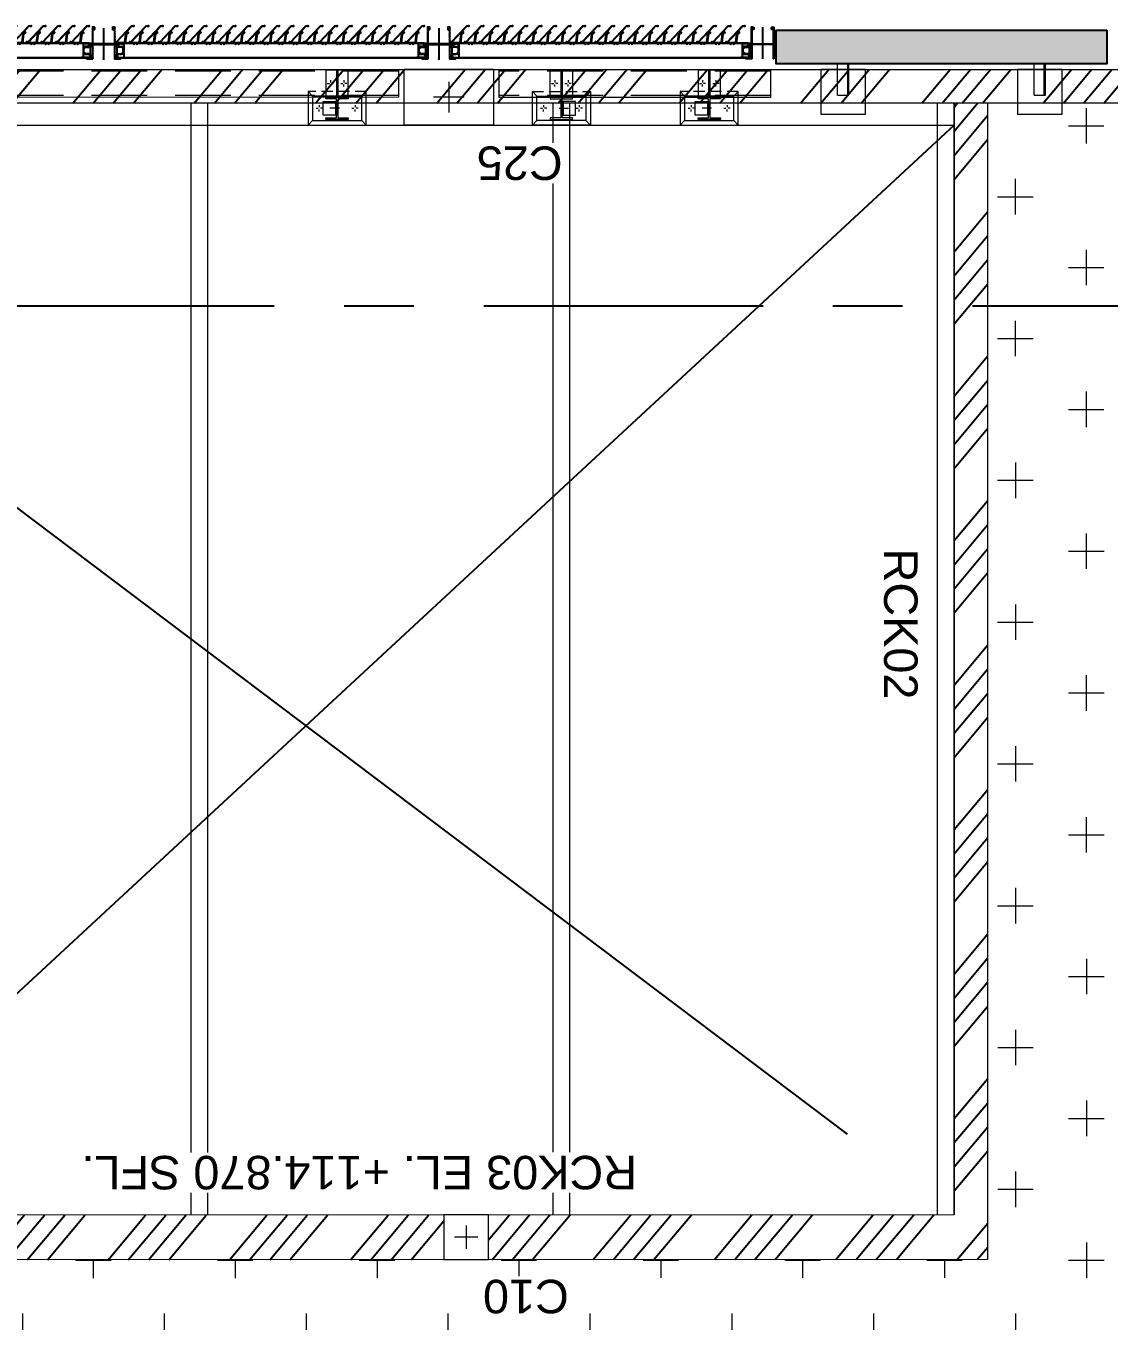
# Model space of a CAD drawing. Header units: millimetres. Extents: x 652937 to 1670132, y 1473552 to 2851037.
# Drawn here: x 757606 to 762454, y 1552165 to 1557965 of the extents above; entities that cross this region are included whole.
import ezdxf
from ezdxf.enums import TextEntityAlignment as Align

# ---------------------------------------------------------------- set-up
doc = ezdxf.new("R2010")
doc.units = ezdxf.units.MM
for name, pattern in [('CENTER', [50.8, 31.75, -6.35, 6.35, -6.35]), ('HIDDEN', [0.375, 0.25, -0.125]), ('TA_GL_005.00000', [13.75, 5, -1.25, 1.25, -1.25, 5]), ('XKITLINE00', [0]), ('XKITLINE02', [4, 2, -2])]:
    doc.linetypes.add(name, pattern=pattern)
for name, color, linetype in [('000 - 0_SYM_DWG_GRID-BUBBLE_MAIN_COLOR_1', 3, 'Continuous'), ('000 - 0_SYM_DWG_GRIDLINE_MAIN_COLOR_251', 251, 'Continuous'), ('000 - CONCRETE_COL_HATCH_', 251, 'Continuous'), ('000 - CONCRETE_COL_WIPEOUT_', 250, 'Continuous'), ('000 - CONCRETE_WALL_MAIN_COLOR_4', 4, 'Continuous'), ('000 - EXISTING_PRECAST_MAIN_COLOR_1', 1, 'Continuous'), ('010 - ASPG_ACCESSORIES_MAIN_COLOR_1', 1, 'Continuous'), ('010 - ASPG_EXTR_MAIN_COLOR_2', 2, 'Continuous'), ('010 - ASPG_FRAMING_CUT_COLOR_4', 4, 'Continuous'), ('010 - ASPG_FRAMING_HATCH_', 251, 'Continuous'), ('010 - ASPG_FRAMING_MAIN_COLOR_2', 2, 'Continuous'), ('010 - ASPG_FRAMING_SUB_COLOR_2', 1, 'Continuous'), ('010 - ASPG_FRAMING_WIPEOUT_', 250, 'Continuous'), ('BOLT & SCREW', 251, 'Continuous'), ('Center Line', 1, 'CENTER'), ('DIM', 1, 'Continuous'), ('TEXT', 3, 'Continuous')]:
    doc.layers.add(name, color=color, linetype=linetype)
for name, color, linetype, plot in [('010 - ASPG_EXTR_DEF_SUB', 250, 'Continuous', False), ('010 - ASPG_FASTERN_DEF_SUB', 250, 'Continuous', False), ('010 - ASPG_FRAMING_DEF_SUB', 250, 'Continuous', False)]:
    doc.layers.add(name, color=color, linetype=linetype, plot=plot)
for name, color, linetype, lineweight in [('12-GRID', 1, 'CENTER', 13), ('A-010-M_LINE', 3, 'Continuous', 9), ('A-230-M_FLOOR', 2, 'Continuous', 25), ('A-FLOR-E', 2, 'Continuous', 9), ('A-WALL', 2, 'Continuous', 25), ('Bolt', 7, 'Continuous', 0), ('Part', 2, 'Continuous', 0), ('S-230-A-FLOOR', 2, 'Continuous', 9), ('SCREW', 8, 'Continuous', 5)]:
    doc.layers.add(name, color=color, linetype=linetype, lineweight=lineweight)
doc.styles.add('Arial', font='arial.ttf')
doc.styles.add('TA', font='', dxfattribs={"height": 4.5})
doc.styles.get('TA').set_extended_font_data('Cordia New')
pattern_1 = [(270, (1257419.24324, -520041.6224), (0.65495992507, -1.1344238721), [0.7562825814, -1.5125651628]), (30, (1257419.24324, -520041.6224), (0.65495992936, 1.1344238696), [0.7562825814, -1.5125651628]), (330, (1257419.24324, -520041.6224), (1.30991985442, -2.48e-09), [-1.5125651628, 0.7562825814])]
pattern_2 = [(315, (1257419.4929, -520021.6224), (1.3369313545, 1.3369313545), []), (45, (1257419.4929, -520021.6224), (-1.3369313545, 1.3369313545), [])]
pattern_3 = [(270, (1257419.4425, -520043.9224), (0.65495992507, -1.1344238721), [0.7562825814, -1.5125651628]), (30, (1257419.4425, -520043.9224), (0.65495992936, 1.1344238696), [0.7562825814, -1.5125651628]), (330, (1257419.4425, -520043.9224), (1.30991985442, -2.48e-09), [-1.5125651628, 0.7562825814])]
pattern_4 = [(315, (1257419.1929, -520023.9224), (1.3369313545, 1.3369313545), []), (45, (1257419.1929, -520023.9224), (-1.3369313545, 1.3369313545), [])]

# ---------------------------------------------------------------- blocks, each defined once
blk = doc.blocks.new('opening')
at = {"layer": 'A-230-M_FLOOR', "color": 15, "linetype": 'HIDDEN', "ltscale": 30}
for p, q in [((6.9573, -9.8109), (11.8381, -3.3459)), ((6.9582, -3.3452), (11.8381, -8.6111))]:
    blk.add_line(p, q, dxfattribs=at)
blk = doc.blocks.new('1')
at = {"layer": 'A-010-M_LINE', "color": 252}
for p, q in [((274198, -45416.2), (279178, -45416.2)), ((274198, -45491.2), (279178, -45491.2)), ((274198, -47136.4), (279178, -47136.4)), ((274198, -47211.4), (279178, -47211.4)), ((274198, -48756.4), (279178, -48756.4)), ((274198, -48831.4), (279178, -48831.4))]:
    blk.add_line(p, q, dxfattribs=at)
blk = doc.blocks.new('C25')
at = {"layer": 'S-230-A-FLOOR', "color": 251}
for p, q in [((0, 0.0686), (0, -0.0686)), ((-0.0686, 0), (0.0686, 0))]:
    blk.add_line(p, q, dxfattribs=at)
at = {"layer": 'S-230-A-FLOOR', "color": 11, "linetype": 'HIDDEN', "ltscale": 5}
blk.add_lwpolyline([(0.125, 0.2), (0.125, -0.2), (-0.125, -0.2), (-0.125, 0.2)], close=True, dxfattribs=at)
blk = doc.blocks.new('C10')
at = {"layer": 'S-230-A-FLOOR', "color": 251}
for p, q in [((-0.0525, 0), (0.0525, 0)), ((0, 0.0525), (0, -0.0525))]:
    blk.add_line(p, q, dxfattribs=at)
at = {"layer": 'S-230-A-FLOOR', "color": 5}
blk.add_lwpolyline([(-0.1, 0.1), (-0.1, -0.1), (0.1, -0.1), (0.1, 0.1)], close=True, dxfattribs=at)
blk = doc.blocks.new('3')
at = {"layer": 'Bolt', "color": 11, "linetype": 'XKITLINE00', "lineweight": 0}
for p, q in [((-192.96, -28.246), (-192.914, -28.246)), ((-192.89, -28.176), (-192.89, -28.223)), ((-192.89, -28.316), (-192.89, -28.27)), ((-192.82, -28.246), (-192.867, -28.246)), ((-193.518, -28.496), (-193.471, -28.496)), ((-193.518, -28.496), (-193.471, -28.496)), ((-193.448, -28.426), (-193.448, -28.473)), ((-193.448, -28.426), (-193.448, -28.473)), ((-193.448, -28.566), (-193.448, -28.52)), ((-193.448, -28.566), (-193.448, -28.52)), ((-193.378, -28.496), (-193.424, -28.496)), ((-193.378, -28.496), (-193.424, -28.496)), ((-193.518, -28.796), (-193.471, -28.796)), ((-193.518, -28.796), (-193.471, -28.796)), ((-193.448, -28.726), (-193.448, -28.773)), ((-193.448, -28.726), (-193.448, -28.773)), ((-193.448, -28.866), (-193.448, -28.82)), ((-193.448, -28.866), (-193.448, -28.82)), ((-193.378, -28.796), (-193.424, -28.796)), ((-193.378, -28.796), (-193.424, -28.796)), ((-192.89, -28.976), (-192.89, -29.023)), ((-192.96, -29.046), (-192.914, -29.046)), ((-192.89, -29.116), (-192.89, -29.07)), ((-192.82, -29.046), (-192.867, -29.046)), ((-192.96, -31.553), (-192.914, -31.553)), ((-192.89, -31.483), (-192.89, -31.529)), ((-192.89, -31.623), (-192.89, -31.576)), ((-192.82, -31.553), (-192.867, -31.553)), ((-193.518, -31.803), (-193.471, -31.803)), ((-193.518, -31.803), (-193.471, -31.803)), ((-193.448, -31.733), (-193.448, -31.779)), ((-193.448, -31.733), (-193.448, -31.779)), ((-193.448, -31.873), (-193.448, -31.826)), ((-193.448, -31.873), (-193.448, -31.826)), ((-193.378, -31.803), (-193.424, -31.803)), ((-193.378, -31.803), (-193.424, -31.803)), ((-193.518, -32.103), (-193.471, -32.103)), ((-193.518, -32.103), (-193.471, -32.103)), ((-193.448, -32.033), (-193.448, -32.079)), ((-193.448, -32.033), (-193.448, -32.079)), ((-193.448, -32.173), (-193.448, -32.126)), ((-193.448, -32.173), (-193.448, -32.126)), ((-193.378, -32.103), (-193.424, -32.103)), ((-193.378, -32.103), (-193.424, -32.103)), ((-192.96, -32.353), (-192.914, -32.353)), ((-192.89, -32.283), (-192.89, -32.329)), ((-192.89, -32.423), (-192.89, -32.376)), ((-192.82, -32.353), (-192.867, -32.353)), ((-192.89, -36.502), (-192.89, -36.548)), ((-193.518, -36.822), (-193.471, -36.822)), ((-193.518, -36.822), (-193.471, -36.822)), ((-193.448, -36.752), (-193.448, -36.798)), ((-193.448, -36.752), (-193.448, -36.798)), ((-193.378, -36.822), (-193.424, -36.822)), ((-193.378, -36.822), (-193.424, -36.822)), ((-192.96, -36.572), (-192.914, -36.572)), ((-192.89, -36.642), (-192.89, -36.595)), ((-192.82, -36.572), (-192.867, -36.572)), ((-193.448, -36.892), (-193.448, -36.845)), ((-193.448, -36.892), (-193.448, -36.845)), ((-193.448, -37.052), (-193.448, -37.098)), ((-193.448, -37.052), (-193.448, -37.098)), ((-193.518, -37.122), (-193.471, -37.122)), ((-193.518, -37.122), (-193.471, -37.122)), ((-193.448, -37.192), (-193.448, -37.145)), ((-193.448, -37.192), (-193.448, -37.145)), ((-193.378, -37.122), (-193.424, -37.122)), ((-193.378, -37.122), (-193.424, -37.122)), ((-192.96, -37.372), (-192.914, -37.372)), ((-192.89, -37.302), (-192.89, -37.348)), ((-192.89, -37.442), (-192.89, -37.395)), ((-192.82, -37.372), (-192.867, -37.372))]:
    blk.add_line(p, q, dxfattribs=at)
at = {"layer": 'Bolt', "color": 11, "linetype": 'XKITLINE02', "lineweight": 0}
for p, q in [((-192.988, -28.661), (-192.988, -28.686)), ((-192.925, -28.631), (-192.925, -28.661)), ((-192.89, -28.592), (-192.89, -28.806)), ((-192.855, -28.631), (-192.855, -28.661)), ((-192.793, -28.661), (-192.793, -28.686)), ((-192.89, -32.007), (-192.89, -31.793)), ((-192.988, -31.938), (-192.988, -31.913)), ((-192.925, -31.968), (-192.925, -31.938)), ((-192.855, -31.968), (-192.855, -31.938)), ((-192.793, -31.938), (-192.793, -31.913)), ((-192.988, -36.987), (-192.988, -37.012)), ((-192.925, -36.957), (-192.925, -36.987)), ((-192.89, -36.917), (-192.89, -37.132)), ((-192.855, -36.957), (-192.855, -36.987)), ((-192.793, -36.987), (-192.793, -37.012))]:
    blk.add_line(p, q, dxfattribs=at)
at = {"layer": 'Part', "color": 251, "linetype": 'HIDDEN', "lineweight": 0, "ltscale": 5}
for p, q in [((-193.721, -27.271), (-193.721, -33.348)), ((-193.176, -27.271), (-193.176, -33.348)), ((-193.722, -35.598), (-193.721, -55.853)), ((-193.177, -35.598), (-193.176, -55.853))]:
    blk.add_line(p, q, dxfattribs=at)
at = {"layer": 'Part', "color": 2, "linetype": 'HIDDEN', "lineweight": 0}
for p, q in [((-193.165, -28.096), (-193.265, -27.996)), ((-193.265, -29.296), (-193.165, -29.196)), ((-193.265, -31.303), (-193.165, -31.403)), ((-193.165, -32.503), (-193.265, -32.603)), ((-193.165, -36.422), (-193.265, -36.322)), ((-193.265, -37.622), (-193.165, -37.522))]:
    blk.add_line(p, q, dxfattribs=at)
at = {"layer": 'Part', "color": 2, "lineweight": 0}
for p, q in [((-192.515, -27.996), (-192.615, -28.096)), ((-193.04, -28.686), (-192.74, -28.686)), ((-192.615, -29.196), (-192.515, -29.296)), ((-192.615, -31.403), (-192.515, -31.303)), ((-193.04, -31.913), (-192.74, -31.913)), ((-192.515, -32.603), (-192.615, -32.503)), ((-192.515, -36.322), (-192.615, -36.422)), ((-193.04, -37.012), (-192.74, -37.012)), ((-192.615, -37.522), (-192.515, -37.622))]:
    blk.add_line(p, q, dxfattribs=at)
at = {"layer": 'Part', "color": 2, "linetype": 'XKITLINE02', "lineweight": 0}
for p, q in [((-193.748, -28.631), (-193.165, -28.631)), ((-193.748, -28.661), (-193.165, -28.661)), ((-193.748, -31.938), (-193.165, -31.938)), ((-193.748, -31.968), (-193.165, -31.968)), ((-193.748, -36.957), (-193.165, -36.957)), ((-193.748, -36.987), (-193.165, -36.987))]:
    blk.add_line(p, q, dxfattribs=at)
at = {"layer": 'Part', "color": 11, "linetype": 'XKITLINE02', "lineweight": 0}
for p, q in [((-193.283, -28.661), (-193.283, -28.631)), ((-193.04, -28.661), (-192.74, -28.661)), ((-193.283, -31.938), (-193.283, -31.968)), ((-193.04, -31.938), (-192.74, -31.938)), ((-193.283, -36.987), (-193.283, -36.957)), ((-193.04, -36.987), (-192.74, -36.987))]:
    blk.add_line(p, q, dxfattribs=at)
at = {"layer": 'Part', "color": 4, "lineweight": 0}
for points in [[(-193.761, -33.348), (-193.761, -27.271), (-193.136, -27.271), (-193.136, -33.348)], [(-193.761, -55.863), (-193.762, -35.598), (-193.137, -35.598), (-193.136, -55.863)]]:
    blk.add_lwpolyline(points, close=True, dxfattribs=at)
at = {"layer": 'Part', "color": 2, "linetype": 'HIDDEN', "lineweight": 0}
for points in [[(-193.137, -27.996), (-193.265, -27.996), (-193.265, -29.296), (-193.137, -29.296)], [(-193.137, -32.603), (-193.265, -32.603), (-193.265, -31.303), (-193.137, -31.303)], [(-193.137, -36.322), (-193.265, -36.322), (-193.265, -37.622), (-193.137, -37.622)]]:
    blk.add_lwpolyline(points, dxfattribs=at)
at = {"layer": 'Part', "color": 2, "lineweight": 0}
for points in [[(-193.165, -28.096), (-193.165, -29.196), (-192.615, -29.196), (-192.615, -28.096)], [(-192.68, -28.896), (-192.68, -28.661), (-193.1, -28.661), (-193.1, -28.896), (-193.14, -28.896), (-193.14, -28.396), (-193.1, -28.396), (-193.1, -28.631), (-192.68, -28.631), (-192.68, -28.396), (-192.64, -28.396), (-192.64, -28.896)], [(-193.165, -32.503), (-193.165, -31.403), (-192.615, -31.403), (-192.615, -32.503)], [(-192.68, -31.703), (-192.68, -31.938), (-193.1, -31.938), (-193.1, -31.703), (-193.14, -31.703), (-193.14, -32.203), (-193.1, -32.203), (-193.1, -31.968), (-192.68, -31.968), (-192.68, -32.203), (-192.64, -32.203), (-192.64, -31.703)], [(-193.165, -36.422), (-193.165, -37.522), (-192.615, -37.522), (-192.615, -36.422)], [(-192.68, -37.222), (-192.68, -36.987), (-193.1, -36.987), (-193.1, -37.222), (-193.14, -37.222), (-193.14, -36.722), (-193.1, -36.722), (-193.1, -36.957), (-192.68, -36.957), (-192.68, -36.722), (-192.64, -36.722), (-192.64, -37.222)]]:
    blk.add_lwpolyline(points, close=True, dxfattribs=at)
for points in [[(-193.137, -29.296), (-192.515, -29.296), (-192.515, -27.996), (-193.137, -27.996)], [(-192.74, -28.661), (-192.74, -28.961), (-193.04, -28.961), (-193.04, -28.661)], [(-193.137, -31.303), (-192.515, -31.303), (-192.515, -32.603), (-193.137, -32.603)], [(-192.74, -31.938), (-192.74, -31.638), (-193.04, -31.638), (-193.04, -31.938)], [(-193.137, -37.622), (-192.515, -37.622), (-192.515, -36.322), (-193.137, -36.322)], [(-192.74, -36.987), (-192.74, -37.287), (-193.04, -37.287), (-193.04, -36.987)]]:
    blk.add_lwpolyline(points, dxfattribs=at)
at = {"layer": 'Part', "color": 2, "linetype": 'XKITLINE02', "lineweight": 0}
for points in [[(-193.165, -28.396), (-193.748, -28.396), (-193.748, -28.896), (-193.165, -28.896)], [(-193.165, -32.203), (-193.748, -32.203), (-193.748, -31.703), (-193.165, -31.703)], [(-193.165, -36.722), (-193.748, -36.722), (-193.748, -37.222), (-193.165, -37.222)]]:
    blk.add_lwpolyline(points, dxfattribs=at)
blk = doc.blocks.new('*U9152')
at = {"layer": '000 - 0_SYM_DWG_GRIDLINE_MAIN_COLOR_251', "linetype": 'ByBlock', "ltscale": 5}
blk.add_line((30, 0), (-526.7, 0), dxfattribs=at)
at = {"style": 'TA', "flags": 1}
blk.add_attdef('LOCATION', (6, -6), '', height=4.5, rotation=270, dxfattribs=at)
at = {"layer": '000 - 0_SYM_DWG_GRID-BUBBLE_MAIN_COLOR_1', "style": 'Arial'}
blk.add_attdef('GRID-HEAD', text='', height=4, rotation=270, dxfattribs=at).set_placement((98.13, 0), align=Align.MIDDLE_CENTER)
blk = doc.blocks.new('W-1-PP18-ST_ENT3_REV02_20260413-040446_PP18_ENT_3_Y_DIMS')
at = {"layer": '000 - 0_SYM_DWG_GRIDLINE_MAIN_COLOR_251', "linetype": 'TA_GL_005.00000', "xscale": 50.00000000000004, "yscale": 50.00000000000004, "zscale": 50.00000000000004, "rotation": 180}
blk.add_blockref('*U9152', (-4084.8, -14640), dxfattribs=at)
blk = doc.blocks.new('*U8398')
blk.add_wipeout([(740, 75), (740, -75), (-740, -75), (-740, 75)]).dxf.layer = '000 - CONCRETE_COL_WIPEOUT_'
at = {"layer": '000 - CONCRETE_COL_HATCH_'}
h = blk.add_hatch(dxfattribs=at)
h.set_pattern_fill('AR-CONC', color=256, scale=0.05, style=0)
h.paths.add_polyline_path([(-740, -75), (-740, 75), (740, 75), (740, -75)])
at = {"layer": '000 - CONCRETE_WALL_MAIN_COLOR_4'}
blk.add_lwpolyline([(-740, -75), (-740, 75), (740, 75), (740, -75), (-740, -75)], close=True, dxfattribs=at)
blk = doc.blocks.new('W-1-PP18-ST_ENT3_REV02_20260413-050421_PP18_ENT3_MAIN_PLAN')
at = {"layer": 'A-FLOR-E'}
h = blk.add_hatch(dxfattribs=at)
h.set_pattern_fill('CROSS', color=250, scale=50, angle=210.769)
h.set_pattern_definition([(90.0083, (9903.9, -26817.58), (-317.546, 317.454), [158.75, -476.25]), (180.0083, (9983.25, -26738.2), (-317.454, -317.546), [158.75, -476.25])])
h.paths.add_polyline_path([(10552.8, -11720.1), (10552.7, -10920), (11302.5, -10919.9), (11302.6, -11720)], flags=16)
h.paths.add_polyline_path([(18712.4, -10369.2), (18712.7, -10275.1), (20062.2, -10275), (20062.2, -7304.8), (20062.2, 1006.5), (8350.2, 1013.8), (8352.6, -15559), (13097.4, -15549.9), (13097.4, -10370)])
at = {"layer": 'TEXT'}
h = blk.add_hatch(dxfattribs=at)
h.set_pattern_fill('ANSI34', color=250, scale=21.831008, angle=305.769)
h.set_pattern_definition([(230.0083, (16484.82, -22407.65), (318.622, -267.277), []), (230.0083, (16387.17, -22416.2), (318.622, -267.277), []), (230.0083, (16289.52, -22424.77), (318.622, -267.277), []), (230.0083, (16191.87, -22433.32), (318.622, -267.277), [])])
h.paths.add_polyline_path([(8351.9, -15550.1), (8350.2, 1004.8), (20060.2, 1006.6), (20061.9, -15548.3)], flags=16)
h.paths.add_polyline_path([(8201.9, -15700.1), (8201.1, 1155.7), (20210.7, 1155.9), (20211.5, -15699.8)])
h = blk.add_hatch(dxfattribs=at)
h.set_pattern_fill('ANSI34', color=250, scale=21.831008, angle=305.769)
h.set_pattern_definition([(230.0083, (10896.3, -22408.46), (318.622, -267.277), []), (230.0083, (10798.65, -22417), (318.622, -267.277), []), (230.0083, (10701, -22425.58), (318.622, -267.277), []), (230.0083, (10603.35, -22434.13), (318.622, -267.277), [])])
h.paths.add_polyline_path([(15331.5, -10569.8), (15331.5, -10369.7), (13097, -10370.1), (13097.7, -15549.9), (13247.7, -15549.9), (13247, -10570)])
h.paths.add_polyline_path([(15531.5, -10369.7), (15531.5, -10569.7), (18512.7, -10569.3), (18512.8, -11675), (19812, -11674.9), (19811.9, -11475), (18712.6, -11475), (18712.7, -10369.3)])
at = {"layer": '000 - EXISTING_PRECAST_MAIN_COLOR_1', "linetype": 'HIDDEN', "lineweight": 0, "ltscale": 8}
for p, q in [((12963.7, -15500), (12763.7, -15500)), ((12763.7, -15500), (12763.7, -15700)), ((12963.7, -15700), (12963.7, -15500)), ((13843.7, -15500), (13643.7, -15500)), ((13643.7, -15500), (13643.7, -15700)), ((13843.7, -15700), (13843.7, -15500)), ((12888.7, -15585), (12838.7, -15585)), ((12838.7, -15585), (12838.7, -15725)), ((12843.7, -15585), (12843.7, -15725)), ((12888.7, -15585), (12888.7, -15725)), ((13768.7, -15585), (13718.7, -15585)), ((13718.7, -15585), (13718.7, -15725)), ((13723.7, -15585), (13723.7, -15725)), ((13768.7, -15585), (13768.7, -15725)), ((12763.7, -15700), (12963.7, -15700)), ((13643.7, -15700), (13843.7, -15700)), ((12563.7, -15725), (14043.7, -15725)), ((12563.7, -15725), (12563.7, -15875)), ((12763.7, -15735), (12763.7, -15725)), ((12763.7, -15725), (12963.7, -15725)), ((12763.7, -15735), (12963.7, -15735)), ((12888.7, -15725), (12838.7, -15725)), ((12963.7, -15735), (12963.7, -15725)), ((13643.7, -15735), (13643.7, -15725)), ((13643.7, -15725), (13843.7, -15725)), ((13643.7, -15735), (13843.7, -15735)), ((13768.7, -15725), (13718.7, -15725)), ((13843.7, -15735), (13843.7, -15725)), ((14043.7, -15725), (14043.7, -15875)), ((12563.7, -15875), (14043.7, -15875))]:
    blk.add_line(p, q, dxfattribs=at)
at = {"layer": 'A-WALL', "color": 2, "lineweight": 13}
blk.add_lwpolyline([(20062.2, 1006.5), (20062.2, -15549.9), (8352.6, -15549.9), (8350.2, 1004.8)], close=True, dxfattribs=at)
for points in [[(13097.4, -15549.9), (13097.4, -10370.1), (18712.7, -10369.2)], [(13247.4, -15549.9), (13247.4, -10570), (18512.7, -10569.3)], [(19962.1, -15449.9), (13247.4, -15449.9)], [(15733.7, -15699.9), (15283.8, -15699.9)]]:
    blk.add_lwpolyline(points, dxfattribs=at)
at = {"layer": 'A-WALL', "color": 253, "linetype": 'HIDDEN', "lineweight": 13, "ltscale": 8}
for points in [[(15283.8, -15699.9), (11602.5, -15699.9)], [(19415, -15699.9), (15733.7, -15699.9)]]:
    blk.add_lwpolyline(points, dxfattribs=at)
at = {"color": 6}
blk.add_blockref('W-1-PP18-ST_ENT3_REV02_20260413-040446_PP18_ENT_3_Y_DIMS', (0, 0), dxfattribs=at)
at = {"color": 4, "xscale": 1000, "yscale": 1000, "zscale": 1000, "rotation": 90.00830806532032}
blk.add_blockref('opening', (9903.2, -22408.6), dxfattribs=at)
at = {"layer": 'A-WALL', "color": 1, "linetype": 'HIDDEN', "lineweight": 13, "ltscale": 8, "rotation": 90}
blk.add_blockref('1', (-32168, -289748.1), dxfattribs=at)
at = {"layer": 'S-230-A-FLOOR', "color": 4, "xscale": 1000, "yscale": 1000, "zscale": 1000, "rotation": 90.00830806532032}
for name, p in [('C10', (15431.5, -10470)), ('C25', (15508.8, -15575.7))]:
    blk.add_blockref(name, p, dxfattribs=at)
at = {"layer": 'DIM', "color": 3, "char_height": 150, "attachment_point": 5, "style": 'Arial', "bg_fill": 3, "box_fill_scale": 1.1, "bg_fill_color": 256, "bg_fill_true_color": 13158600, "bg_fill_transparency": 0}
for s, insert, rotation in [('\\A1;C10', (15163.9, -10205.8), 0.00831), ('\\A1;RCK03 EL. +114.870 SFL.', (15909.8, -10760.7), 0.00831), ('\\A1;RCK02', (13487, -13216.4), 90.00831), ('\\A1;C25', (15191.7, -15281), 0.00831)]:
    blk.add_mtext(s, dxfattribs=dict(at, insert=insert, rotation=rotation))
at = {"xscale": 200.000000000001, "yscale": 200.000000000001, "zscale": 200.000000000001, "rotation": 90}
blk.add_blockref('3', (8614.4, 23052.3), dxfattribs=at)
blk.add_blockref('*U8398', (13303.7, -15800))
blk = doc.blocks.new('*U9351')
at = {"layer": '12-GRID', "color": 8, "linetype": 'CENTER'}
for p, q in [((0, -6.2), (0, 2.2)), ((-4.2, -2), (4.2, -2))]:
    blk.add_line(p, q, dxfattribs=at)
at = {"layer": 'BOLT & SCREW'}
for p, q in [((-0.6, -1.8), (-1.8, -1.6)), ((-0.6, -2.2), (-1.8, -2.4)), ((-0.5, -1.8), (-0.9, -1.6)), ((-0.5, -2.2), (-0.9, -2.4)), ((-0.2, -1.4), (-0.4, -0.2)), ((-0.2, -1.5), (-0.4, -1.1)), ((-0.2, -2.5), (-0.4, -2.9)), ((-0.2, -2.6), (-0.4, -3.8)), ((0.2, -1.4), (0.4, -0.2)), ((0.2, -1.5), (0.4, -1.1)), ((0.4, -2.9), (0.2, -2.5)), ((0.2, -2.6), (0.4, -3.8)), ((0.5, -1.8), (0.9, -1.6)), ((0.5, -2.2), (0.9, -2.4)), ((0.6, -1.8), (1.8, -1.6)), ((0.6, -2.2), (1.8, -2.4))]:
    blk.add_line(p, q, dxfattribs=at)
for points in [[(-1.8, -1.6), (-0.9, -1.6, 0.414214), (-0.4, -1.1), (-0.4, -0.2), (0.4, -0.2), (0.4, -1.1, 0.414214), (0.9, -1.6), (1.8, -1.6), (1.8, -2.4), (0.9, -2.4, 0.414214), (0.4, -2.9), (0.4, -3.8), (-0.4, -3.8), (-0.4, -2.9, 0.414214), (-0.9, -2.4), (-1.8, -2.4)], [(0.2, -2.5, -0.414214), (0.5, -2.2), (0.6, -2.2), (0.6, -1.8), (0.5, -1.8, -0.414214), (0.2, -1.5), (0.2, -1.4), (-0.2, -1.4), (-0.2, -1.5, -0.414214), (-0.5, -1.8), (-0.6, -1.8), (-0.6, -2.2), (-0.5, -2.2, -0.414214), (-0.2, -2.5), (-0.2, -2.6), (0.2, -2.6)]]:
    blk.add_lwpolyline(points, format="xyb", close=True, dxfattribs=at)
blk.add_circle((0, -2), 3.5, dxfattribs=at)
blk = doc.blocks.new('000_ASPG_TYP_FILES_20260218-010703_FRAME_EXTR_')
at = {"layer": '010 - ASPG_FRAMING_HATCH_'}
h = blk.add_hatch(dxfattribs=at)
h.set_pattern_fill('ANSI32', color=256, scale=0.1, angle=180)
edge = h.paths.add_edge_path()
edge.add_line((2, 16), (2, 2))
edge.add_line((2, 2), (39.7, 2))
edge.add_arc((39.7, 1.7), 0.3, 0, 90, ccw=False)
edge.add_line((40, 1.7), (40, 0.3))
edge.add_arc((39.7, 0.3), 0.3, -90, 0, ccw=False)
edge.add_line((39.7, 0), (0.3, 0))
edge.add_arc((0.3, 0.3), 0.3, 180, 270, ccw=False)
edge.add_line((0, 0.3), (0, 17.7))
edge.add_arc((0.3, 17.7), 0.3, 90, 180, ccw=False)
edge.add_line((0.3, 18), (22.6, 18))
edge.add_arc((22.6, 18.5), 0.5, 270, 380.20955)
edge.add_arc((26.2, 19.8), 3.35, 182.06379, 200.20955, ccw=False)
edge.add_arc((23.6, 19.7), 0.76, 2.06379, 182.06379, ccw=False)
edge.add_arc((26.2, 19.8), 1.83, 182.06379, 447.93621)
edge.add_arc((26.3, 22.4), 0.76, 87.93621, 267.93621, ccw=False)
edge.add_arc((26.2, 19.8), 3.35, 69.79045, 87.93621, ccw=False)
edge.add_arc((27.5, 23.4), 0.5, 249.79045, 360)
edge.add_line((28, 23.4), (28, 26.7))
edge.add_line((28, 26.7), (28.5, 27.2))
edge.add_line((28.5, 27.2), (28, 27.7))
edge.add_line((28, 27.7), (28, 38.6))
edge.add_line((28, 38.6), (28.5, 39.1))
edge.add_line((28.5, 39.1), (28, 39.6))
edge.add_line((28, 39.6), (28, 42.9))
edge.add_arc((27.5, 42.9), 0.5, 0, 110.20955)
edge.add_arc((26.2, 46.5), 3.35, 272.06379, 290.20955, ccw=False)
edge.add_arc((26.3, 43.9), 0.76, 92.06379, 272.06379, ccw=False)
edge.add_arc((26.2, 46.5), 1.83, 272.06379, 537.93621)
edge.add_arc((23.6, 46.6), 0.76, 177.93621, 357.93621, ccw=False)
edge.add_arc((26.2, 46.5), 3.35, 159.79045, 177.93621, ccw=False)
edge.add_arc((22.6, 47.8), 0.5, 339.79045, 450)
edge.add_line((22.6, 48.3), (0.3, 48.3))
edge.add_arc((0.3, 48.6), 0.3, 180, 270, ccw=False)
edge.add_line((0, 48.6), (0, 60))
edge.add_arc((0.3, 60), 0.3, 90, 180, ccw=False)
edge.add_line((0.3, 60.3), (5, 60.3))
edge.add_line((5, 60.3), (5, 65))
edge.add_arc((5.3, 65), 0.3, 90, 180, ccw=False)
edge.add_line((5.3, 65.3), (30, 65.3))
edge.add_line((30, 65.3), (30, 63.6))
edge.add_arc((29.7, 63.6), 0.3, -90, 0, ccw=False)
edge.add_line((29.7, 63.3), (7.3, 63.3))
edge.add_arc((7.3, 63), 0.3, 90, 180)
edge.add_line((7, 63), (7, 58.3))
edge.add_line((7, 58.3), (2.3, 58.3))
edge.add_arc((2.3, 58), 0.3, 90, 180)
edge.add_line((2, 58), (2, 50.6))
edge.add_arc((2.3, 50.6), 0.3, 180, 270)
edge.add_line((2.3, 50.3), (29.7, 50.3))
edge.add_arc((29.7, 50), 0.3, 0, 90, ccw=False)
edge.add_line((30, 50), (30, 26.7))
edge.add_line((30, 26.7), (30, 16.3))
edge.add_arc((29.7, 16.3), 0.3, -90, 0, ccw=False)
edge.add_line((29.7, 16), (2, 16))
at = {"layer": '010 - ASPG_FRAMING_CUT_COLOR_4'}
blk.add_lwpolyline([(2, 16), (2, 2), (39.7, 2, -0.414214), (40, 1.7), (40, 0.3, -0.414214), (39.7, 0), (0.3, 0, -0.414214), (0, 0.3), (0, 17.7, -0.414214), (0.3, 18), (22.6, 18, 0.52173), (23, 18.7, -0.079342), (22.8, 19.7, -1), (24.3, 19.8, 2.296346), (26.2, 21.7, -1), (26.3, 23.2, -0.079342), (27.3, 23, 0.52173), (28, 23.4), (28, 26.7), (28.5, 27.2), (28, 27.7), (28, 38.6), (28.5, 39.1), (28, 39.6), (28, 42.9, 0.52173), (27.3, 43.3, -0.079342), (26.3, 43.1, -1), (26.2, 44.6, 2.296346), (24.3, 46.5, -1), (22.8, 46.6, -0.079342), (23, 47.6, 0.52173), (22.6, 48.3), (0.3, 48.3, -0.414214), (0, 48.6), (0, 60, -0.414214), (0.3, 60.3), (5, 60.3), (5, 65, -0.414214), (5.3, 65.3), (30, 65.3), (30, 63.6, -0.414214), (29.7, 63.3), (7.3, 63.3, 0.414214), (7, 63), (7, 58.3), (2.3, 58.3, 0.414214), (2, 58), (2, 50.6, 0.414214), (2.3, 50.3), (29.7, 50.3, -0.414214), (30, 50), (30, 26.7), (30, 16.3, -0.414214), (29.7, 16)], format="xyb", close=True, dxfattribs=at)
for p in [(26.2, 48.5), (26.2, 21.8)]:
    blk.add_blockref('*U9351', p)
blk = doc.blocks.new('*U9353')
at = {"layer": '010 - ASPG_FRAMING_HATCH_', "transparency": 33554585}
h = blk.add_hatch(dxfattribs=at)
h.set_pattern_fill('ANSI32', color=256, scale=0.25)
edge = h.paths.add_edge_path()
edge.add_line((2, -50), (2, -75))
edge.add_line((2, -75), (0, -75))
edge.add_line((0, -75), (0, -49))
edge.add_arc((1, -49), 1, 90, 180, ccw=False)
edge.add_line((1, -48), (63, -48))
edge.add_arc((63, -47), 1, 270, 360)
edge.add_line((64, -47), (64, 47))
edge.add_arc((63, 47), 1, 0, 90)
edge.add_line((63, 48), (1, 48))
edge.add_arc((1, 49), 1, 180, 270, ccw=False)
edge.add_line((0, 49), (0, 75))
edge.add_line((0, 75), (2, 75))
edge.add_line((2, 75), (2, 50))
edge.add_line((2, 50), (141, 50))
edge.add_line((141, 50), (141, 41))
edge.add_arc((140, 41), 1, 270, 360, ccw=False)
edge.add_line((140, 40), (132, 40))
edge.add_arc((132, 41), 1, 180, 270, ccw=False)
edge.add_line((131, 41), (131, 47))
edge.add_arc((130, 47), 1, 0, 90)
edge.add_line((130, 48), (67, 48))
edge.add_arc((67, 47), 1, 90, 180)
edge.add_line((66, 47), (66, -47))
edge.add_arc((67, -47), 1, 180, 270)
edge.add_line((67, -48), (130, -48))
edge.add_arc((130, -47), 1, 270, 360)
edge.add_line((131, -47), (131, -41))
edge.add_arc((132, -41), 1, 90, 180, ccw=False)
edge.add_line((132, -40), (140, -40))
edge.add_arc((140, -41), 1, 0, 90, ccw=False)
edge.add_line((141, -41), (141, -50))
edge.add_line((141, -50), (2, -50))
h.paths.add_polyline_path([(139, 48), (139, 42), (133, 42), (133, 48)], flags=16)
h.paths.add_polyline_path([(139, -48), (139, -42), (133, -42), (133, -48)], flags=16)
at = {"layer": '010 - ASPG_FRAMING_HATCH_'}
h = blk.add_hatch(dxfattribs=at)
h.set_pattern_fill('ANSI37', color=256, scale=0.595498, angle=-90)
h.set_pattern_definition(pattern_4)
edge = h.paths.add_edge_path()
edge.add_ellipse((11.5, 55), major_axis=(0, -5), ratio=0.644482, start_angle=180, end_angle=360, ccw=False)
edge.add_line((11.5, 60), (2, 60))
edge.add_arc((-7.9, 55), 11.1, -26.79627, 26.79627, ccw=False)
edge.add_line((2, 50), (11.5, 50))
h = blk.add_hatch(dxfattribs=at)
h.set_pattern_fill('HONEY', color=256, scale=0.238199, angle=-90)
h.set_pattern_definition(pattern_3)
edge = h.paths.add_edge_path()
edge.add_ellipse((11.8, 55), major_axis=(0, -5), ratio=0.644482, start_angle=0, end_angle=360, ccw=False)
h = blk.add_hatch(dxfattribs=at)
h.set_pattern_fill('HONEY', color=256, scale=0.238199, angle=-90)
h.set_pattern_definition(pattern_1)
edge = h.paths.add_edge_path()
edge.add_ellipse((57.5, 55), major_axis=(0, -5), ratio=0.644482, start_angle=0, end_angle=360)
h = blk.add_hatch(dxfattribs=at)
h.set_pattern_fill('ANSI37', color=256, scale=0.595498, angle=-90)
h.set_pattern_definition(pattern_2)
edge = h.paths.add_edge_path()
edge.add_ellipse((57.8, 55), major_axis=(0, -5), ratio=0.644482, start_angle=0, end_angle=180)
edge.add_line((57.8, 60), (62, 60))
edge.add_arc((62, 60.3), 0.3, -90, 0)
edge.add_line((62.3, 60.3), (62.3, 61))
edge.add_line((62.3, 61), (61.8, 61.5))
edge.add_line((61.8, 61.5), (62.3, 62))
edge.add_line((62.3, 62), (61.8, 62.5))
edge.add_line((61.8, 62.5), (62.3, 63))
edge.add_line((62.3, 63), (61.8, 63.5))
edge.add_line((61.8, 63.5), (62.3, 64))
edge.add_line((62.3, 64), (62.3, 65))
edge.add_line((62.3, 65), (63.3, 65))
edge.add_line((63.3, 65), (63.8, 65.5))
edge.add_line((63.8, 65.5), (64.3, 65))
edge.add_line((64.3, 65), (64.8, 65.5))
edge.add_line((64.8, 65.5), (65.3, 65))
edge.add_line((65.3, 65), (65.8, 65.5))
edge.add_line((65.8, 65.5), (66.3, 65))
edge.add_line((66.3, 65), (67, 65))
edge.add_arc((67, 65.3), 0.3, -90, 0)
edge.add_line((67.3, 65.3), (67.3, 60))
edge.add_arc((77.2, 55), 11.1, 153.20373, 206.79627)
edge.add_line((67.3, 50), (57.8, 50))
h = blk.add_hatch(dxfattribs=at)
h.set_pattern_fill('ANSI37', color=256, scale=0.595498, angle=-90)
h.set_pattern_definition(pattern_4)
edge = h.paths.add_edge_path()
edge.add_ellipse((11.5, -55), major_axis=(0, 5), ratio=0.644482, start_angle=0, end_angle=180)
edge.add_line((11.5, -60), (2, -60))
edge.add_arc((-7.9, -55), 11.1, 333.20373, 386.79627)
edge.add_line((2, -50), (11.5, -50))
h = blk.add_hatch(dxfattribs=at)
h.set_pattern_fill('HONEY', color=256, scale=0.238199, angle=-90)
h.set_pattern_definition(pattern_3)
edge = h.paths.add_edge_path()
edge.add_ellipse((11.8, -55), major_axis=(0, 5), ratio=0.644482, start_angle=0, end_angle=360)
h = blk.add_hatch(dxfattribs=at)
h.set_pattern_fill('HONEY', color=256, scale=0.238199, angle=-90)
h.set_pattern_definition(pattern_1)
edge = h.paths.add_edge_path()
edge.add_ellipse((57.5, -55), major_axis=(0, 5), ratio=0.644482, start_angle=0, end_angle=360, ccw=False)
h = blk.add_hatch(dxfattribs=at)
h.set_pattern_fill('ANSI37', color=256, scale=0.595498, angle=-90)
h.set_pattern_definition(pattern_2)
edge = h.paths.add_edge_path()
edge.add_ellipse((57.8, -55), major_axis=(0, 5), ratio=0.644482, start_angle=180, end_angle=360, ccw=False)
edge.add_line((57.8, -60), (62, -60))
edge.add_arc((62, -60.3), 0.3, 360, 450, ccw=False)
edge.add_line((62.3, -60.3), (62.3, -61))
edge.add_line((62.3, -61), (61.8, -61.5))
edge.add_line((61.8, -61.5), (62.3, -62))
edge.add_line((62.3, -62), (61.8, -62.5))
edge.add_line((61.8, -62.5), (62.3, -63))
edge.add_line((62.3, -63), (61.8, -63.5))
edge.add_line((61.8, -63.5), (62.3, -64))
edge.add_line((62.3, -64), (62.3, -65))
edge.add_line((62.3, -65), (63.3, -65))
edge.add_line((63.3, -65), (63.8, -65.5))
edge.add_line((63.8, -65.5), (64.3, -65))
edge.add_line((64.3, -65), (64.8, -65.5))
edge.add_line((64.8, -65.5), (65.3, -65))
edge.add_line((65.3, -65), (65.8, -65.5))
edge.add_line((65.8, -65.5), (66.3, -65))
edge.add_line((66.3, -65), (67, -65))
edge.add_arc((67, -65.3), 0.3, 360, 450, ccw=False)
edge.add_line((67.3, -65.3), (67.3, -60))
edge.add_arc((77.2, -55), 11.1, 153.20373, 206.79627, ccw=False)
edge.add_line((67.3, -50), (57.8, -50))
at = {"layer": '010 - ASPG_FASTERN_DEF_SUB'}
blk.add_point((0, 0), dxfattribs=at)
at = {"layer": '010 - ASPG_FRAMING_CUT_COLOR_4'}
blk.add_lwpolyline([(2, -50), (2, -75), (0, -75), (0, -49, -0.414214), (1, -48), (63, -48, 0.414214), (64, -47), (64, 47, 0.414214), (63, 48), (1, 48, -0.414214), (0, 49), (0, 75), (2, 75), (2, 50), (141, 50), (141, 41, -0.414214), (140, 40), (132, 40, -0.414214), (131, 41), (131, 47, 0.414214), (130, 48), (67, 48, 0.414214), (66, 47), (66, -47, 0.414214), (67, -48), (130, -48, 0.414214), (131, -47), (131, -41, -0.414214), (132, -40), (140, -40, -0.414214), (141, -41), (141, -50)], format="xyb", close=True, dxfattribs=at)
for points in [[(139, 48), (139, 42), (133, 42), (133, 48)], [(139, -48), (139, -42), (133, -42), (133, -48)]]:
    blk.add_lwpolyline(points, close=True, dxfattribs=at)
at = {"layer": '010 - ASPG_FRAMING_DEF_SUB', "transparency": 33554508}
blk.add_line((136.5, 0), (-4.5, 0), dxfattribs=at)
at = {"layer": '010 - ASPG_FRAMING_DEF_SUB', "transparency": 33554457}
for points in [[(2, 50), (15, 50), (15, 60), (2, 60)], [(54.3, 50), (67.3, 50), (67.3, 65.5), (54.3, 65.5)], [(2, -50), (15, -50), (15, -60), (2, -60)], [(54.3, -50), (67.3, -50), (67.3, -65.5), (54.3, -65.5)]]:
    blk.add_lwpolyline(points, close=True, dxfattribs=at)
at = {"layer": '010 - ASPG_FRAMING_SUB_COLOR_2'}
for points in [[(11.8, 50), (2, 50, 0.238199), (2, 60), (11.8, 60)], [(57.5, 50), (67.3, 50, -0.238199), (67.3, 60), (67.3, 65.3, -0.414214), (67, 65), (66.3, 65), (65.8, 65.5), (65.3, 65), (64.8, 65.5), (64.3, 65), (63.8, 65.5), (63.3, 65), (62.3, 65), (62.3, 64), (61.8, 63.5), (62.3, 63), (61.8, 62.5), (62.3, 62), (61.8, 61.5), (62.3, 61), (62.3, 60.3, -0.414214), (62, 60), (57.5, 60)], [(11.8, -50), (2, -50, -0.238199), (2, -60), (11.8, -60)], [(57.5, -50), (67.3, -50, 0.238199), (67.3, -60), (67.3, -65.3, 0.414214), (67, -65), (66.3, -65), (65.8, -65.5), (65.3, -65), (64.8, -65.5), (64.3, -65), (63.8, -65.5), (63.3, -65), (62.3, -65), (62.3, -64), (61.8, -63.5), (62.3, -63), (61.8, -62.5), (62.3, -62), (61.8, -61.5), (62.3, -61), (62.3, -60.3, 0.414214), (62, -60), (57.5, -60)]]:
    blk.add_lwpolyline(points, format="xyb", dxfattribs=at)
at = {"layer": '010 - ASPG_FRAMING_SUB_COLOR_2', "extrusion": (0, 0, -1)}
for centre, major_axis in [((11.8, 55), (0, -5)), ((57.5, -55), (0, 5))]:
    blk.add_ellipse(centre, major_axis=major_axis, ratio=0.644482, dxfattribs=at)
at = {"layer": '010 - ASPG_FRAMING_SUB_COLOR_2'}
for centre, major_axis in [((57.5, 55), (0, -5)), ((11.8, -55), (0, 5))]:
    blk.add_ellipse(centre, major_axis=major_axis, ratio=0.644482, dxfattribs=at)
blk = doc.blocks.new('PZG35-9D5')
at = {"layer": 'Center Line'}
blk.add_line((0, 3.7), (0, -10.5), dxfattribs=at)
at = {"layer": 'SCREW', "color": 8}
for p, q in [((-1.4, 0), (-1.4, -1.1)), ((1.4, 0), (1.4, -0.6)), ((-1.9, -1.4), (1.9, -0.9)), ((-1.9, -1.4), (-1.4, -1.1)), ((-1.9, -1.4), (-1.4, -1.7)), ((-1.9, -2.7), (1.9, -2.2)), ((-1.9, -2.7), (-1.4, -2.4)), ((-1.9, -2.7), (-1.4, -3)), ((-1.9, -4), (-1.4, -3.7)), ((-1.9, -4), (-1, -3.9)), ((-1.9, -4), (-1.4, -4.3)), ((-1.4, -1.1), (1.4, -0.6)), ((-1.4, -1.7), (1.4, -1.2)), ((-1.4, -1.7), (-1.4, -2.4)), ((-1.4, -2.4), (1.4, -1.9)), ((-1.4, -3), (1.4, -2.5)), ((-1.4, -3), (-1.4, -3.7)), ((-1.4, -3.7), (-0.8, -3.6)), ((-1.4, -4.3), (-1.4, -8.1)), ((-1.4, -4.3), (-1.2, -4.3)), ((0, -9.5), (-1.4, -8.1)), ((0, -9.5), (1.4, -8.1)), ((0.6, -3.3), (1.4, -3.2)), ((0.7, -3.7), (1.9, -3.5)), ((0.7, -3.9), (1.4, -3.8)), ((0.7, -4.6), (1.4, -4.5)), ((0.7, -5), (1.9, -4.8)), ((0.7, -5.2), (1.4, -5.1)), ((1.9, -0.9), (1.4, -0.6)), ((1.9, -0.9), (1.4, -1.2)), ((1.4, -1.2), (1.4, -1.9)), ((1.9, -2.2), (1.4, -1.9)), ((1.9, -2.2), (1.4, -2.5)), ((1.4, -2.5), (1.4, -3.2)), ((1.9, -3.5), (1.4, -3.2)), ((1.9, -3.5), (1.4, -3.8)), ((1.4, -3.8), (1.4, -4.5)), ((1.9, -4.8), (1.4, -4.5)), ((1.9, -4.8), (1.4, -5.1)), ((1.4, -5.1), (1.4, -8.1))]:
    blk.add_line(p, q, dxfattribs=at)
blk.add_lwpolyline([(0, -9.5), (0.7, -5.2), (0.7, -3.6, 0.417657), (0.4, -3.3, 0.108102), (-0.8, -3.6), (-1.4, -4.7)], format="xyb", dxfattribs=at)
blk = doc.blocks.new('*U9352')
at = {"layer": 'SCREW', "color": 6}
blk.add_lwpolyline([(3, 1.8, 0.09906), (0.8, 2.5), (0.8, 2.3), (-0.8, 2.3), (-0.8, 2.5, 0.09906), (-3, 1.8, 0.266588), (-3.5, 1), (-3.5, 0.2, 0.414214), (-3.3, 0), (3.3, 0, 0.414214), (3.5, 0.2), (3.5, 1, 0.266588)], format="xyb", close=True, dxfattribs=at)
at = {"layer": 'SCREW'}
blk.add_blockref('PZG35-9D5', (0, 0), dxfattribs=at)
blk = doc.blocks.new('*U9355')
blk.add_point((0, 0))
at = {"layer": '010 - ASPG_ACCESSORIES_MAIN_COLOR_1'}
blk.add_lwpolyline([(-39.7, -0.6, 0.414214), (-40, -0.9), (-40, -7.4, 0.57735), (-39.7, -7.6), (-36.6, -5.8, 0.767327), (-36.8, -5.3), (-37.9, -5.3, -0.414214), (-38.2, -5), (-38.2, -2.8, -0.414214), (-38, -2.6), (-32.2, -2.6, -0.388879), (-32, -2.8), (-31.8, -4.3, 0.388879), (-31.3, -4.8), (-30.3, -4.8, 0.414214), (-30, -4.5), (-30, -2.9, -0.414214), (-29.7, -2.6), (0.4, -2.6, -0.378969), (3.4, -5.2), (8, -42.5, 0.446593), (11.6, -45.1, -0.489802), (16.1, -48.7), (16.1, -49.4, -0.18248), (15.8, -50, -0.267949), (15.3, -50.2, 1.122115), (15.1, -52.3, 0.405004), (18.1, -49.4), (18.1, -48.7, 0.489805), (11.2, -43.1, -0.446597), (9.9, -42.3), (4.9, -0.8, 0.364176), (4.6, -0.6)], format="xyb", close=True, dxfattribs=at)
at = {"layer": '010 - ASPG_EXTR_DEF_SUB'}
for p in [(-40, -0.5), (43.4, -76.9), (43.4, -77.5)]:
    blk.add_point(p, dxfattribs=at)
at = {"layer": '010 - ASPG_EXTR_MAIN_COLOR_2'}
blk.add_lwpolyline([(11.4, -48.2), (11.5, -47.4), (12.2, -47.6), (12.3, -46.8, -0.535538), (14.2, -49.2, 0.991572), (15.7, -49.6, 1.157025), (8.8, -48.8, -0.688558), (8.3, -49), (-17.1, -22.2), (-32.3, -6.1), (-32.3, -2.9, 0.414312), (-32.6, -2.6), (-37.5, -2.6, 0.414116), (-37.8, -2.9), (-37.8, -4.3, 0.414214), (-37.5, -4.6), (-36, -4.6, -0.205895), (-35.8, -4.7), (33.2, -77.5), (43.1, -77.5, 0.668179), (43.4, -77), (40.5, -74.2, 0.668179), (40, -74.4), (40, -76), (33.9, -76), (11.9, -52.8, -0.558354), (12.1, -52, 0.766275), (12, -50.4, -0.438583), (10.7, -48.1)], format="xyb", close=True, dxfattribs=at)
at = {"layer": 'SCREW', "rotation": 180}
for p in [(-21.6, -2.5), (-8.2, -2.5)]:
    blk.add_blockref('*U9352', p, dxfattribs=at)
blk = doc.blocks.new('000_ASPG_TYP_FILES_FRAMING_EXTR_BREAKLINE_TYPE_2')
at = {"layer": '010 - ASPG_FRAMING_HATCH_', "transparency": 33554585}
h = blk.add_hatch(dxfattribs=at)
h.set_pattern_fill('ANSI32', color=256, scale=0.25)
h.paths.add_polyline_path([(131, 91, 0.414214), (132, 90), (140, 90, 0.414214), (141, 91), (141, 100), (2, 100), (2, 125), (0, 125), (0, 99, 0.414214), (1, 98), (63, 98, -0.414214), (64, 97), (64, 3, -0.414214), (63, 2), (0, 2), (0, 0), (141, 0), (141, 9, 0.414214), (140, 10), (132, 10, 0.414214), (131, 9), (131, 3, -0.414214), (130, 2), (67, 2, -0.414214), (66, 3), (66, 97, -0.414214), (67, 98), (130, 98, -0.414214), (131, 97)])
h.paths.add_polyline_path([(133, 92), (133, 98), (139, 98), (139, 92)], flags=16)
h.paths.add_polyline_path([(133, 8), (139, 8), (139, 2), (133, 2)], flags=16)
at = {"layer": '010 - ASPG_FRAMING_HATCH_'}
h = blk.add_hatch(dxfattribs=at)
h.set_pattern_fill('ANSI37', color=256, scale=0.595498, angle=-90)
h.set_pattern_definition([(315, (1257419.1929, -519973.9224), (1.3369313545, 1.3369313545), []), (45, (1257419.1929, -519973.9224), (-1.3369313545, 1.3369313545), [])])
edge = h.paths.add_edge_path()
edge.add_ellipse((11.5, 105), major_axis=(0, -5), ratio=0.644482, start_angle=180, end_angle=360, ccw=False)
edge.add_line((11.5, 110), (2, 110))
edge.add_arc((-7.9, 105), 11.1, -26.79627, 26.79627, ccw=False)
edge.add_line((2, 100), (11.5, 100))
h = blk.add_hatch(dxfattribs=at)
h.set_pattern_fill('HONEY', color=256, scale=0.238199, angle=-90)
h.set_pattern_definition([(270, (1257419.4425, -519993.9224), (0.65495992507, -1.1344238721), [0.7562825814, -1.5125651628]), (30, (1257419.4425, -519993.9224), (0.65495992936, 1.1344238696), [0.7562825814, -1.5125651628]), (330, (1257419.4425, -519993.9224), (1.30991985442, -2.48e-09), [-1.5125651628, 0.7562825814])])
edge = h.paths.add_edge_path()
edge.add_ellipse((11.8, 105), major_axis=(0, -5), ratio=0.644482, start_angle=0, end_angle=360, ccw=False)
h = blk.add_hatch(dxfattribs=at)
h.set_pattern_fill('HONEY', color=256, scale=0.238199, angle=-90)
h.set_pattern_definition([(270, (1257419.24324, -519991.6224), (0.65495992507, -1.1344238721), [0.7562825814, -1.5125651628]), (30, (1257419.24324, -519991.6224), (0.65495992936, 1.1344238696), [0.7562825814, -1.5125651628]), (330, (1257419.24324, -519991.6224), (1.30991985442, -2.48e-09), [-1.5125651628, 0.7562825814])])
edge = h.paths.add_edge_path()
edge.add_ellipse((57.5, 105), major_axis=(0, -5), ratio=0.644482, start_angle=0, end_angle=360)
h = blk.add_hatch(dxfattribs=at)
h.set_pattern_fill('ANSI37', color=256, scale=0.595498, angle=-90)
h.set_pattern_definition([(315, (1257419.4929, -519971.6224), (1.3369313545, 1.3369313545), []), (45, (1257419.4929, -519971.6224), (-1.3369313545, 1.3369313545), [])])
edge = h.paths.add_edge_path()
edge.add_ellipse((57.8, 105), major_axis=(0, -5), ratio=0.644482, start_angle=0, end_angle=180)
edge.add_line((57.8, 110), (62, 110))
edge.add_arc((62, 110.3), 0.3, -90, 0)
edge.add_line((62.3, 110.3), (62.3, 111))
edge.add_line((62.3, 111), (61.8, 111.5))
edge.add_line((61.8, 111.5), (62.3, 112))
edge.add_line((62.3, 112), (61.8, 112.5))
edge.add_line((61.8, 112.5), (62.3, 113))
edge.add_line((62.3, 113), (61.8, 113.5))
edge.add_line((61.8, 113.5), (62.3, 114))
edge.add_line((62.3, 114), (62.3, 115))
edge.add_line((62.3, 115), (63.3, 115))
edge.add_line((63.3, 115), (63.8, 115.5))
edge.add_line((63.8, 115.5), (64.3, 115))
edge.add_line((64.3, 115), (64.8, 115.5))
edge.add_line((64.8, 115.5), (65.3, 115))
edge.add_line((65.3, 115), (65.8, 115.5))
edge.add_line((65.8, 115.5), (66.3, 115))
edge.add_line((66.3, 115), (67, 115))
edge.add_arc((67, 115.3), 0.3, -90, 0)
edge.add_line((67.3, 115.3), (67.3, 110))
edge.add_arc((77.2, 105), 11.1, 153.20373, 206.79627)
edge.add_line((67.3, 100), (57.8, 100))
blk.add_point((141, 100))
at = {"layer": '010 - ASPG_FRAMING_CUT_COLOR_4'}
blk.add_lwpolyline([(0, 0), (0, 2), (63, 2, 0.414214), (64, 3), (64, 97, 0.414214), (63, 98), (1, 98, -0.414214), (0, 99), (0, 125), (2, 125), (2, 100), (141, 100), (141, 91, -0.414214), (140, 90), (132, 90, -0.414214), (131, 91), (131, 97, 0.414214), (130, 98), (67, 98, 0.414214), (66, 97), (66, 3, 0.414214), (67, 2), (130, 2, 0.414214), (131, 3), (131, 9, -0.414214), (132, 10), (140, 10, -0.414214), (141, 9), (141, 0)], format="xyb", close=True, dxfattribs=at)
for points in [[(139, 98), (139, 92), (133, 92), (133, 98)], [(139, 2), (139, 8), (133, 8), (133, 2)]]:
    blk.add_lwpolyline(points, close=True, dxfattribs=at)
at = {"layer": '010 - ASPG_FRAMING_DEF_SUB', "transparency": 33554457}
blk.add_line((0, 50), (141, 50), dxfattribs=at)
for points in [[(2, 100), (15, 100), (15, 110), (2, 110)], [(54.3, 100), (67.3, 100), (67.3, 115.5), (54.3, 115.5)]]:
    blk.add_lwpolyline(points, close=True, dxfattribs=at)
at = {"layer": '010 - ASPG_FRAMING_SUB_COLOR_2'}
for points in [[(11.8, 100), (2, 100, 0.238199), (2, 110), (11.8, 110)], [(57.5, 100), (67.3, 100, -0.238199), (67.3, 110), (67.3, 115.3, -0.414214), (67, 115), (66.3, 115), (65.8, 115.5), (65.3, 115), (64.8, 115.5), (64.3, 115), (63.8, 115.5), (63.3, 115), (62.3, 115), (62.3, 114), (61.8, 113.5), (62.3, 113), (61.8, 112.5), (62.3, 112), (61.8, 111.5), (62.3, 111), (62.3, 110.3, -0.414214), (62, 110), (57.5, 110)]]:
    blk.add_lwpolyline(points, format="xyb", dxfattribs=at)
at = {"layer": '010 - ASPG_FRAMING_SUB_COLOR_2', "extrusion": (0, 0, -1)}
blk.add_ellipse((11.8, 105), major_axis=(0, -5), ratio=0.644482, dxfattribs=at)
at = {"layer": '010 - ASPG_FRAMING_SUB_COLOR_2'}
blk.add_ellipse((57.5, 105), major_axis=(0, -5), ratio=0.644482, dxfattribs=at)
blk = doc.blocks.new('*U6674')
blk.add_wipeout([(1390, 4), (60, 4), (60, 69.3), (1390, 69.3)]).dxf.layer = '010 - ASPG_FRAMING_WIPEOUT_'
at = {"color": 1}
blk.add_point((60, 69.5), dxfattribs=at)
at = {"layer": '010 - ASPG_FRAMING_MAIN_COLOR_2'}
blk.add_lwpolyline([(1360, 69.3), (90, 69.3), (90, 6), (1360, 6)], close=True, dxfattribs=at)
at = {"layer": '010 - ASPG_FRAMING_SUB_COLOR_2'}
for points in [[(1390, 4), (60, 4), (60, 69.3), (1390, 69.3)], [(60, 2), (60, 4), (1390, 4), (1390, 2)]]:
    blk.add_lwpolyline(points, close=True, dxfattribs=at)
at = {"transparency": 33554559, "xscale": -1, "rotation": 270}
blk.add_blockref('*U9353', (0, 0), dxfattribs=at)
at = {"color": 1, "xscale": -1, "rotation": 180}
for p in [(91.8, 69.3), (156.8, 69.3), (221.8, 69.3), (286.8, 69.3), (351.8, 69.3), (416.8, 69.3), (481.8, 69.3), (546.8, 69.3), (611.8, 69.3), (676.8, 69.3), (741.8, 69.3), (806.8, 69.3), (871.8, 69.3), (936.8, 69.3), (1001.8, 69.3), (1066.8, 69.3), (1131.8, 69.3), (1196.8, 69.3), (1261.8, 69.3), (1326.8, 69.3)]:
    blk.add_blockref('*U9355', p, dxfattribs=at)
at = {"rotation": 89.99999999999999}
blk.add_blockref('000_ASPG_TYP_FILES_FRAMING_EXTR_BREAKLINE_TYPE_2', (1500, 0), dxfattribs=at)
blk.add_blockref('000_ASPG_TYP_FILES_20260218-010703_FRAME_EXTR_', (60, 4))
at = {"xscale": -1}
blk.add_blockref('000_ASPG_TYP_FILES_20260218-010703_FRAME_EXTR_', (1390, 4), dxfattribs=at)
blk = doc.blocks.new('*U6186')
blk.add_wipeout([(1440, 4), (60, 4), (60, 69.3), (1440, 69.3)]).dxf.layer = '010 - ASPG_FRAMING_WIPEOUT_'
at = {"color": 1}
blk.add_point((60, 69.5), dxfattribs=at)
at = {"layer": '010 - ASPG_FRAMING_MAIN_COLOR_2'}
blk.add_lwpolyline([(1410, 69.3), (90, 69.3), (90, 6), (1410, 6)], close=True, dxfattribs=at)
at = {"layer": '010 - ASPG_FRAMING_SUB_COLOR_2'}
for points in [[(1440, 4), (60, 4), (60, 69.3), (1440, 69.3)], [(60, 2), (60, 4), (1440, 4), (1440, 2)]]:
    blk.add_lwpolyline(points, close=True, dxfattribs=at)
at = {"transparency": 33554559, "xscale": -1, "rotation": 270}
for p in [(0, 0), (1500, 0)]:
    blk.add_blockref('*U9353', p, dxfattribs=at)
at = {"color": 1, "xscale": -1, "rotation": 180}
for p in [(91.8, 69.3), (156.8, 69.3), (221.8, 69.3), (286.8, 69.3), (351.8, 69.3), (416.8, 69.3), (481.8, 69.3), (546.8, 69.3), (611.8, 69.3), (676.8, 69.3), (741.8, 69.3), (806.8, 69.3), (871.8, 69.3), (936.8, 69.3), (1001.8, 69.3), (1066.8, 69.3), (1131.8, 69.3), (1196.8, 69.3), (1261.8, 69.3), (1326.8, 69.3), (1391.8, 69.3)]:
    blk.add_blockref('*U9355', p, dxfattribs=at)
blk.add_blockref('000_ASPG_TYP_FILES_20260218-010703_FRAME_EXTR_', (60, 4))
at = {"xscale": -1}
blk.add_blockref('000_ASPG_TYP_FILES_20260218-010703_FRAME_EXTR_', (1440, 4), dxfattribs=at)
blk = doc.blocks.new('W-1-PP18-ST_ENT3_REV02_20260413-054934_PP18_ENT3_ASPG_MAIN_PL')
at = {"rotation": 180}
for name, p in [('*U6674', (15554, -15748)), ('*U6186', (18554, -15748))]:
    blk.add_blockref(name, p, dxfattribs=at)
blk.add_blockref('*U6186', (17054, -15748), dxfattribs=at)

msp = doc.modelspace()

# ---------------------------------------------------------------- block references
at = {"color": 6, "rotation": 180}
msp.add_blockref('W-1-PP18-ST_ENT3_REV02_20260413-050421_PP18_ENT3_MAIN_PLAN', (775008.1769, 1542070.4203), dxfattribs=at)

# ---------------------------------------------------------------- next in the draw order: block references
msp.add_blockref('W-1-PP18-ST_ENT3_REV02_20260413-054934_PP18_ENT3_ASPG_MAIN_PL', (775008.1769, 1542070.4203), dxfattribs=at)

doc.saveas('drawing.dxf')
